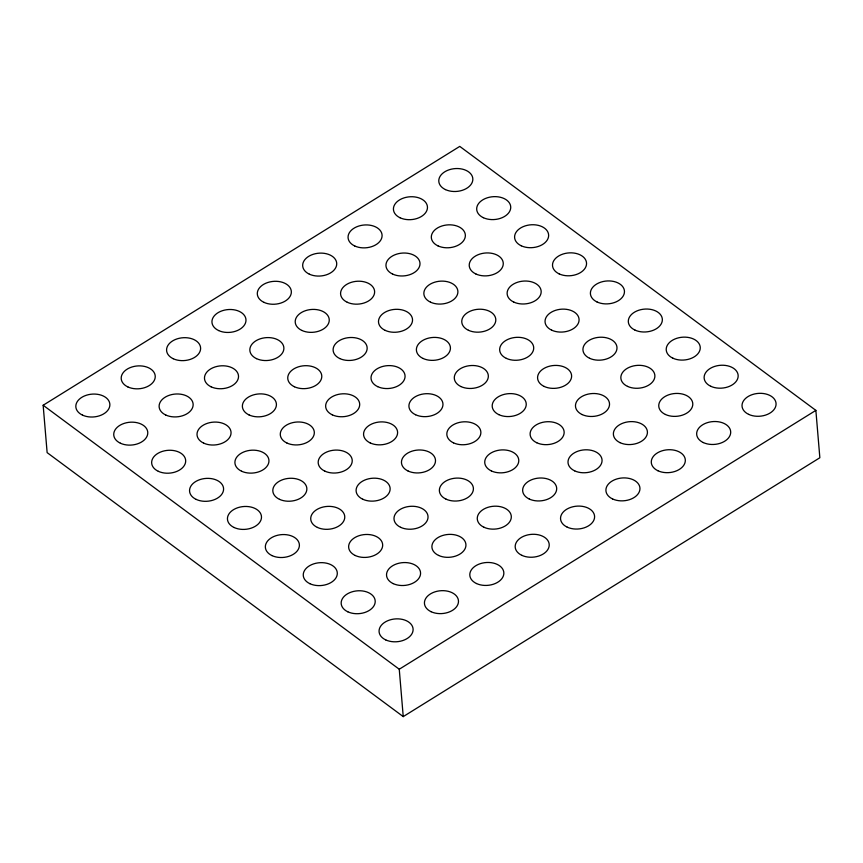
<?xml version="1.0" encoding="UTF-8"?>
<svg xmlns="http://www.w3.org/2000/svg" width="863" height="863" viewBox="0 0 863 863"><rect width="100%" height="100%" fill="white"/><g stroke="black" fill="none" stroke-linecap="round" stroke-linejoin="round"><path stroke-width="1.29" d="M43.15 405.254L459.763 146.397L815.869 410.378L819.85 457.746L403.237 716.603L47.131 452.622L43.15 405.254L399.256 669.235L403.237 716.603M399.256 669.235L815.869 410.378M445.448 189.59A17.055 11.435 -4.8 0 0 472.697 180.734A17.055 11.435 -4.8 0 0 449.289 169.731A17.055 11.435 -4.8 0 0 445.448 189.59M400.076 217.778A17.055 11.435 -4.8 0 0 427.325 208.922A17.055 11.435 -4.8 0 0 403.916 197.929A17.055 11.435 -4.8 0 0 400.076 217.778M354.715 245.966A17.055 11.435 -4.8 0 0 381.953 237.109A17.055 11.435 -4.8 0 0 358.544 226.117A17.055 11.435 -4.8 0 0 354.715 245.966M309.342 274.164A17.055 11.435 -4.8 0 0 336.581 265.308A17.055 11.435 -4.8 0 0 313.183 254.305A17.055 11.435 -4.8 0 0 309.342 274.164M263.97 302.352A17.055 11.435 -4.8 0 0 291.209 293.496A17.055 11.435 -4.8 0 0 267.81 282.492A17.055 11.435 -4.8 0 0 263.97 302.352M218.598 330.54A17.055 11.435 -4.8 0 0 245.847 321.683A17.055 11.435 -4.8 0 0 222.438 310.691A17.055 11.435 -4.8 0 0 218.598 330.54M173.236 358.728A17.055 11.435 -4.8 0 0 200.475 349.871A17.055 11.435 -4.8 0 0 177.066 338.879A17.055 11.435 -4.8 0 0 173.236 358.728M127.864 386.926A17.055 11.435 -4.8 0 0 155.103 378.07A17.055 11.435 -4.8 0 0 131.705 367.066A17.055 11.435 -4.8 0 0 127.864 386.926M82.492 415.114A17.055 11.435 -4.8 0 0 109.73 406.257A17.055 11.435 -4.8 0 0 86.332 395.254A17.055 11.435 -4.8 0 0 82.492 415.114M483.356 217.692A17.055 11.435 -4.8 0 0 510.594 208.835A17.055 11.435 -4.8 0 0 487.196 197.832A17.055 11.435 -4.8 0 0 483.356 217.692M437.983 245.879A17.055 11.435 -4.8 0 0 465.222 237.023A17.055 11.435 -4.8 0 0 441.824 226.02A17.055 11.435 -4.8 0 0 437.983 245.879M392.611 274.067A17.055 11.435 -4.8 0 0 419.86 265.211A17.055 11.435 -4.8 0 0 396.451 254.218A17.055 11.435 -4.8 0 0 392.611 274.067M347.25 302.266A17.055 11.435 -4.8 0 0 374.488 293.398A17.055 11.435 -4.8 0 0 351.079 282.406A17.055 11.435 -4.8 0 0 347.25 302.266M301.877 330.453A17.055 11.435 -4.8 0 0 329.116 321.597A17.055 11.435 -4.8 0 0 305.718 310.594A17.055 11.435 -4.8 0 0 301.877 330.453M256.505 358.641A17.055 11.435 -4.8 0 0 283.744 349.785A17.055 11.435 -4.8 0 0 260.346 338.781A17.055 11.435 -4.8 0 0 256.505 358.641M211.133 386.829A17.055 11.435 -4.8 0 0 238.382 377.972A17.055 11.435 -4.8 0 0 214.973 366.98A17.055 11.435 -4.8 0 0 211.133 386.829M165.772 415.017A17.055 11.435 -4.8 0 0 193.01 406.16A17.055 11.435 -4.8 0 0 169.601 395.168A17.055 11.435 -4.8 0 0 165.772 415.017M120.399 443.215A17.055 11.435 -4.8 0 0 147.638 434.359A17.055 11.435 -4.8 0 0 124.24 423.355A17.055 11.435 -4.8 0 0 120.399 443.215M521.263 245.793A17.055 11.435 -4.8 0 0 548.501 236.926A17.055 11.435 -4.8 0 0 525.092 225.933A17.055 11.435 -4.8 0 0 521.263 245.793M475.891 273.981A17.055 11.435 -4.8 0 0 503.129 265.124A17.055 11.435 -4.8 0 0 479.731 254.121A17.055 11.435 -4.8 0 0 475.891 273.981M430.518 302.169A17.055 11.435 -4.8 0 0 457.757 293.312A17.055 11.435 -4.8 0 0 434.359 282.309A17.055 11.435 -4.8 0 0 430.518 302.169M385.146 330.356A17.055 11.435 -4.8 0 0 412.395 321.5A17.055 11.435 -4.8 0 0 388.986 310.507A17.055 11.435 -4.8 0 0 385.146 330.356M339.785 358.555A17.055 11.435 -4.8 0 0 367.023 349.688A17.055 11.435 -4.8 0 0 343.614 338.695A17.055 11.435 -4.8 0 0 339.785 358.555M294.412 386.743A17.055 11.435 -4.8 0 0 321.651 377.886A17.055 11.435 -4.8 0 0 298.253 366.883A17.055 11.435 -4.8 0 0 294.412 386.743M249.04 414.93A17.055 11.435 -4.8 0 0 276.279 406.074A17.055 11.435 -4.8 0 0 252.881 395.071A17.055 11.435 -4.8 0 0 249.04 414.93M203.668 443.118A17.055 11.435 -4.8 0 0 230.917 434.262A17.055 11.435 -4.8 0 0 207.508 423.269A17.055 11.435 -4.8 0 0 203.668 443.118M158.307 471.306A17.055 11.435 -4.8 0 0 185.545 462.449A17.055 11.435 -4.8 0 0 162.136 451.457A17.055 11.435 -4.8 0 0 158.307 471.306M559.159 273.884A17.055 11.435 -4.8 0 0 586.409 265.027A17.055 11.435 -4.8 0 0 563 254.035A17.055 11.435 -4.8 0 0 559.159 273.884M513.798 302.082A17.055 11.435 -4.8 0 0 541.036 293.215A17.055 11.435 -4.8 0 0 517.627 282.223A17.055 11.435 -4.8 0 0 513.798 302.082M468.426 330.27A17.055 11.435 -4.8 0 0 495.664 321.414A17.055 11.435 -4.8 0 0 472.266 310.41A17.055 11.435 -4.8 0 0 468.426 330.27M423.053 358.458A17.055 11.435 -4.8 0 0 450.292 349.601A17.055 11.435 -4.8 0 0 426.894 338.598A17.055 11.435 -4.8 0 0 423.053 358.458M377.681 386.646A17.055 11.435 -4.8 0 0 404.93 377.789A17.055 11.435 -4.8 0 0 381.522 366.797A17.055 11.435 -4.8 0 0 377.681 386.646M332.32 414.844A17.055 11.435 -4.8 0 0 359.558 405.977A17.055 11.435 -4.8 0 0 336.149 394.984A17.055 11.435 -4.8 0 0 332.32 414.844M286.948 443.032A17.055 11.435 -4.8 0 0 314.186 434.175A17.055 11.435 -4.8 0 0 290.788 423.172A17.055 11.435 -4.8 0 0 286.948 443.032M241.575 471.22A17.055 11.435 -4.8 0 0 268.814 462.363A17.055 11.435 -4.8 0 0 245.416 451.36A17.055 11.435 -4.8 0 0 241.575 471.22M196.203 499.407A17.055 11.435 -4.8 0 0 223.452 490.551A17.055 11.435 -4.8 0 0 200.043 479.558A17.055 11.435 -4.8 0 0 196.203 499.407M597.067 301.985A17.055 11.435 -4.8 0 0 624.316 293.129A17.055 11.435 -4.8 0 0 600.907 282.125A17.055 11.435 -4.8 0 0 597.067 301.985M551.694 330.173A17.055 11.435 -4.8 0 0 578.944 321.316A17.055 11.435 -4.8 0 0 555.535 310.324A17.055 11.435 -4.8 0 0 551.694 330.173M506.333 358.372A17.055 11.435 -4.8 0 0 533.571 349.504A17.055 11.435 -4.8 0 0 510.162 338.512A17.055 11.435 -4.8 0 0 506.333 358.372M460.961 386.559A17.055 11.435 -4.8 0 0 488.199 377.703A17.055 11.435 -4.8 0 0 464.801 366.699A17.055 11.435 -4.8 0 0 460.961 386.559M415.588 414.747A17.055 11.435 -4.8 0 0 442.827 405.89A17.055 11.435 -4.8 0 0 419.429 394.887A17.055 11.435 -4.8 0 0 415.588 414.747M370.216 442.935A17.055 11.435 -4.8 0 0 397.465 434.078A17.055 11.435 -4.8 0 0 374.057 423.086A17.055 11.435 -4.8 0 0 370.216 442.935M324.855 471.133A17.055 11.435 -4.8 0 0 352.093 462.266A17.055 11.435 -4.8 0 0 328.684 451.273A17.055 11.435 -4.8 0 0 324.855 471.133M279.483 499.321A17.055 11.435 -4.8 0 0 306.721 490.464A17.055 11.435 -4.8 0 0 283.323 479.461A17.055 11.435 -4.8 0 0 279.483 499.321M234.11 527.509A17.055 11.435 -4.8 0 0 261.349 518.652A17.055 11.435 -4.8 0 0 237.951 507.649A17.055 11.435 -4.8 0 0 234.11 527.509M634.974 330.087A17.055 11.435 -4.8 0 0 662.212 321.23A17.055 11.435 -4.8 0 0 638.814 310.227A17.055 11.435 -4.8 0 0 634.974 330.087M589.602 358.274A17.055 11.435 -4.8 0 0 616.851 349.418A17.055 11.435 -4.8 0 0 593.442 338.415A17.055 11.435 -4.8 0 0 589.602 358.274M544.229 386.462A17.055 11.435 -4.8 0 0 571.479 377.606A17.055 11.435 -4.8 0 0 548.07 366.613A17.055 11.435 -4.8 0 0 544.229 386.462M498.868 414.661A17.055 11.435 -4.8 0 0 526.106 405.793A17.055 11.435 -4.8 0 0 502.698 394.801A17.055 11.435 -4.8 0 0 498.868 414.661M453.496 442.848A17.055 11.435 -4.8 0 0 480.734 433.992A17.055 11.435 -4.8 0 0 457.336 422.989A17.055 11.435 -4.8 0 0 453.496 442.848M408.123 471.036A17.055 11.435 -4.8 0 0 435.362 462.18A17.055 11.435 -4.8 0 0 411.964 451.176A17.055 11.435 -4.8 0 0 408.123 471.036M362.751 499.224A17.055 11.435 -4.8 0 0 390 490.367A17.055 11.435 -4.8 0 0 366.592 479.375A17.055 11.435 -4.8 0 0 362.751 499.224M317.39 527.422A17.055 11.435 -4.8 0 0 344.628 518.555A17.055 11.435 -4.8 0 0 321.219 507.563A17.055 11.435 -4.8 0 0 317.39 527.422M272.018 555.61A17.055 11.435 -4.8 0 0 299.256 546.754A17.055 11.435 -4.8 0 0 275.858 535.75A17.055 11.435 -4.8 0 0 272.018 555.61M672.881 358.188A17.055 11.435 -4.8 0 0 700.12 349.321A17.055 11.435 -4.8 0 0 676.721 338.328A17.055 11.435 -4.8 0 0 672.881 358.188M627.509 386.376A17.055 11.435 -4.8 0 0 654.747 377.519A17.055 11.435 -4.8 0 0 631.349 366.516A17.055 11.435 -4.8 0 0 627.509 386.376M582.137 414.564A17.055 11.435 -4.8 0 0 609.386 405.707A17.055 11.435 -4.8 0 0 585.977 394.704A17.055 11.435 -4.8 0 0 582.137 414.564M536.764 442.751A17.055 11.435 -4.8 0 0 564.014 433.895A17.055 11.435 -4.8 0 0 540.605 422.902A17.055 11.435 -4.8 0 0 536.764 442.751M491.403 470.95A17.055 11.435 -4.8 0 0 518.641 462.083A17.055 11.435 -4.8 0 0 495.233 451.09A17.055 11.435 -4.8 0 0 491.403 470.95M446.031 499.138A17.055 11.435 -4.8 0 0 473.269 490.281A17.055 11.435 -4.8 0 0 449.871 479.278A17.055 11.435 -4.8 0 0 446.031 499.138M400.659 527.325A17.055 11.435 -4.8 0 0 427.897 518.469A17.055 11.435 -4.8 0 0 404.499 507.466A17.055 11.435 -4.8 0 0 400.659 527.325M355.286 555.513A17.055 11.435 -4.8 0 0 382.536 546.657A17.055 11.435 -4.8 0 0 359.127 535.664A17.055 11.435 -4.8 0 0 355.286 555.513M309.925 583.712A17.055 11.435 -4.8 0 0 337.163 574.844A17.055 11.435 -4.8 0 0 313.754 563.852A17.055 11.435 -4.8 0 0 309.925 583.712M710.778 386.279A17.055 11.435 -4.8 0 0 738.027 377.422A17.055 11.435 -4.8 0 0 714.618 366.43A17.055 11.435 -4.8 0 0 710.778 386.279M665.416 414.477A17.055 11.435 -4.8 0 0 692.655 405.61A17.055 11.435 -4.8 0 0 669.257 394.618A17.055 11.435 -4.8 0 0 665.416 414.477M620.044 442.665A17.055 11.435 -4.8 0 0 647.282 433.809A17.055 11.435 -4.8 0 0 623.884 422.805A17.055 11.435 -4.8 0 0 620.044 442.665M574.672 470.853A17.055 11.435 -4.8 0 0 601.921 461.996A17.055 11.435 -4.8 0 0 578.512 450.993A17.055 11.435 -4.8 0 0 574.672 470.853M529.299 499.041A17.055 11.435 -4.8 0 0 556.549 490.184A17.055 11.435 -4.8 0 0 533.14 479.192A17.055 11.435 -4.8 0 0 529.299 499.041M483.938 527.239A17.055 11.435 -4.8 0 0 511.176 518.372A17.055 11.435 -4.8 0 0 487.768 507.379A17.055 11.435 -4.8 0 0 483.938 527.239M438.566 555.427A17.055 11.435 -4.8 0 0 465.804 546.57A17.055 11.435 -4.8 0 0 442.406 535.567A17.055 11.435 -4.8 0 0 438.566 555.427M393.194 583.615A17.055 11.435 -4.8 0 0 420.432 574.758A17.055 11.435 -4.8 0 0 397.034 563.755A17.055 11.435 -4.8 0 0 393.194 583.615M347.821 611.802A17.055 11.435 -4.8 0 0 375.071 602.946A17.055 11.435 -4.8 0 0 351.662 591.953A17.055 11.435 -4.8 0 0 347.821 611.802M748.685 414.38A17.055 11.435 -4.8 0 0 775.934 405.524A17.055 11.435 -4.8 0 0 752.525 394.52A17.055 11.435 -4.8 0 0 748.685 414.38M703.313 442.568A17.055 11.435 -4.8 0 0 730.562 433.711A17.055 11.435 -4.8 0 0 707.153 422.719A17.055 11.435 -4.8 0 0 703.313 442.568M657.951 470.767A17.055 11.435 -4.8 0 0 685.19 461.899A17.055 11.435 -4.8 0 0 661.792 450.907A17.055 11.435 -4.8 0 0 657.951 470.767M612.579 498.954A17.055 11.435 -4.8 0 0 639.817 490.098A17.055 11.435 -4.8 0 0 616.419 479.094A17.055 11.435 -4.8 0 0 612.579 498.954M567.207 527.142A17.055 11.435 -4.8 0 0 594.456 518.285A17.055 11.435 -4.8 0 0 571.047 507.282A17.055 11.435 -4.8 0 0 567.207 527.142M521.835 555.33A17.055 11.435 -4.8 0 0 549.084 546.473A17.055 11.435 -4.8 0 0 525.675 535.481A17.055 11.435 -4.8 0 0 521.835 555.33M476.473 583.528A17.055 11.435 -4.8 0 0 503.712 574.661A17.055 11.435 -4.8 0 0 480.303 563.668A17.055 11.435 -4.8 0 0 476.473 583.528M431.101 611.716A17.055 11.435 -4.8 0 0 458.339 602.859A17.055 11.435 -4.8 0 0 434.941 591.856A17.055 11.435 -4.8 0 0 431.101 611.716M385.729 639.904A17.055 11.435 -4.8 0 0 412.967 631.047A17.055 11.435 -4.8 0 0 389.569 620.044A17.055 11.435 -4.8 0 0 385.729 639.904"/></g></svg>
